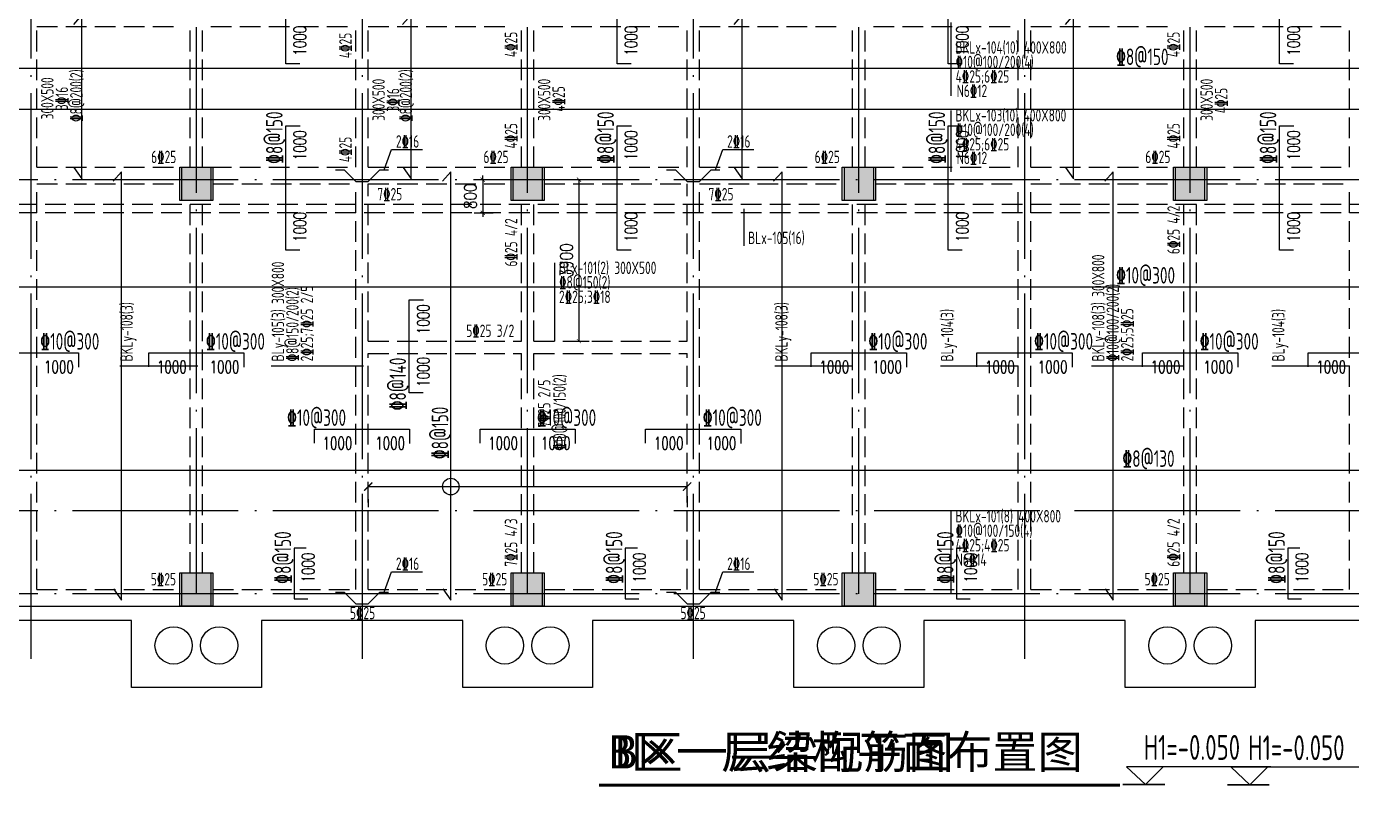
# Model space of a CAD drawing. Header units: millimetres. Extents: x 2998490 to 15040601, y 444546 to 7822218.
# Drawn here: x 14393503 to 14425503, y 7696919 to 7715277 of the extents above; entities that cross this region are included whole.
import ezdxf

# ---------------------------------------------------------------- set-up
doc = ezdxf.new("R2010")
doc.units = ezdxf.units.MM
doc.header["$LTSCALE"] = 2000
doc.linetypes.add('DASH', pattern=[0.35, 0.25, -0.1])
doc.linetypes.add('DOTE', pattern=[2.42, 2, -0.2, 0.02, -0.2])
for name, color, linetype in [('3-AXIS', 3, 'Continuous'), ('3-ban', 84, 'Continuous'), ('3-ban-rein', 1, 'Continuous'), ('3-ban-TEXT', 7, 'Continuous'), ('3-column-DOWN', 232, 'Continuous'), ('3-COLUMN-UP', 2, 'Continuous'), ('3-dote', 43, 'DOTE'), ('3-HATCH', 8, 'Continuous'), ('3-liang-rein-X', 54, 'Continuous'), ('3-liang-rein-Y', 130, 'Continuous'), ('3-liang-R截面-X', 50, 'Continuous'), ('3-liang-R截面-Y', 70, 'Continuous'), ('3-liang-s-1', 44, 'Continuous'), ('3-liang-xu', 120, 'DASH'), ('3-装饰线脚', 7, 'Continuous')]:
    doc.layers.add(name, color=color, linetype=linetype)
doc.styles.add('DIM_FONT', font='SIMPLEX', dxfattribs={"width": 0.8, "bigfont": 'HZTXT'})
doc.styles.add('TJ1', font='tj-romans1.shx', dxfattribs={"width": 0.8, "bigfont": 'tj-hztxt1.shx'})
doc.styles.add('TSSD_Rein', font='Tssdeng.shx', dxfattribs={"width": 0.7, "bigfont": 'hztxt.shx'})
doc.styles.add('黑体', font='SIMHEI.TTF')
doc.dimstyles.new('DIMN100', dxfattribs={"dimtxt": 300, "dimasz": 100, "dimexe": 250, "dimexo": 300, "dimgap": 150, "dimtad": 1, "dimdec": 0, "dimzin": 0, "dimdsep": 46, "dimtxsty": 'DIM_FONT', "dimblk": 'ARCHTICK', "dimcen": 0.09, "dimclrt": 7, "dimazin": 2, "dimtfac": 1, "dimtdec": 0, "dimtix": 1, "dimtmove": 2, "dimatfit": 3, "dimldrblk": 'ARCHTICK', "dimfxl": 0, "dimtolj": 1, "dimtzin": 0, "dimarcsym": 0})

# ---------------------------------------------------------------- blocks, each defined once
blk = doc.blocks.new('_ArchTick')
at = {"color": 0, "linetype": 'ByBlock', "const_width": 0.15}
blk.add_lwpolyline([(-0.5, -0.5), (0.5, 0.5)], dxfattribs=at)
blk = doc.blocks.new('*D827')
at = {"layer": '3-ban', "color": 0, "lineweight": -2}
for p, q in [((14401756, 7704163), (14409456, 7704163)), ((14401756, 7703863), (14401756, 7703663)), ((14409456, 7703930), (14409456, 7703663))]:
    blk.add_line(p, q, dxfattribs=at)
at = {"layer": 'Defpoints', "color": 0}
for p in [(14401756, 7704463), (14409456, 7704530), (14409456, 7704163)]:
    blk.add_point(p, dxfattribs=at)
at = {"layer": '3-ban', "color": 0, "lineweight": -2, "xscale": 200, "yscale": 200, "zscale": 200, "rotation": 180}
blk.add_blockref('_ArchTick', (14401756, 7704163), dxfattribs=at)
at = {"layer": '3-ban', "color": 0, "lineweight": -2, "xscale": 200, "yscale": 200, "zscale": 200}
blk.add_blockref('_ArchTick', (14409456, 7704163), dxfattribs=at)
blk = doc.blocks.new('*D1742')
at = {"layer": '3-ban', "color": 0, "lineweight": -2}
for p, q in [((14404312, 7711577), (14404772, 7711577)), ((14404522, 7711577), (14404522, 7711677)), ((14404522, 7711577), (14404522, 7710777)), ((14404312, 7710777), (14404772, 7710777)), ((14404522, 7710777), (14404522, 7710677))]:
    blk.add_line(p, q, dxfattribs=at)
at = {"layer": 'Defpoints', "color": 0}
for p in [(14404012, 7711577), (14404012, 7710777), (14404522, 7710777)]:
    blk.add_point(p, dxfattribs=at)
at = {"layer": '3-ban', "color": 0, "lineweight": -2, "xscale": 100, "yscale": 100, "zscale": 100}
for p, rotation in [((14404522, 7711577), 270), ((14404522, 7710777), 90)]:
    blk.add_blockref('_ArchTick', p, dxfattribs=dict(at, rotation=rotation))
at = {"layer": '3-ban', "color": 7, "insert": (14404222, 7711177), "char_height": 300, "attachment_point": 5, "rotation": 90, "style": 'DIM_FONT'}
blk.add_mtext('\\A1;800', dxfattribs=at)
blk = doc.blocks.new('*D1743')
at = {"layer": '3-ban', "color": 0, "lineweight": -2}
for p, q in [((14406771, 7711577), (14407094, 7711577)), ((14406844, 7711577), (14406844, 7707677)), ((14406771, 7707677), (14407094, 7707677))]:
    blk.add_line(p, q, dxfattribs=at)
at = {"layer": 'Defpoints', "color": 0}
for p in [(14406471, 7711577), (14406471, 7707677), (14406844, 7707677)]:
    blk.add_point(p, dxfattribs=at)
at = {"layer": '3-ban', "color": 0, "lineweight": -2, "xscale": 100, "yscale": 100, "zscale": 100}
for p, rotation in [((14406844, 7711577), 90), ((14406844, 7707677), 270)]:
    blk.add_blockref('_ArchTick', p, dxfattribs=dict(at, rotation=rotation))
at = {"layer": '3-ban', "color": 7, "insert": (14406544, 7709627), "char_height": 300, "attachment_point": 5, "rotation": 90, "style": 'DIM_FONT'}
blk.add_mtext('\\A1;3900', dxfattribs=at)

msp = doc.modelspace()

# ---------------------------------------------------------------- hatches: boundary and pattern name
at = {"layer": '3-HATCH'}
for points in [[(14397255.6, 7711876.7), (14397955.6, 7711876.7), (14397955.6, 7711076.7), (14397255.6, 7711076.7)], [(14405255.6, 7711876.7), (14405955.6, 7711876.7), (14405955.6, 7711076.7), (14405255.6, 7711076.7)], [(14413255.6, 7711876.7), (14413955.6, 7711876.7), (14413955.6, 7711076.7), (14413255.6, 7711076.7)], [(14421255.6, 7711876.7), (14421955.6, 7711876.7), (14421955.6, 7711076.7), (14421255.6, 7711076.7)], [(14397255.6, 7702076.7), (14397955.6, 7702076.7), (14397955.6, 7701276.7), (14397255.6, 7701276.7)], [(14405255.6, 7702076.7), (14405955.6, 7702076.7), (14405955.6, 7701276.7), (14405255.6, 7701276.7)], [(14413255.6, 7702076.7), (14413955.6, 7702076.7), (14413955.6, 7701276.7), (14413255.6, 7701276.7)], [(14421255.6, 7702076.7), (14421955.6, 7702076.7), (14421955.6, 7701276.7), (14421255.6, 7701276.7)]]:
    msp.add_hatch(color=256, dxfattribs=at).paths.add_polyline_path(points)

# ---------------------------------------------------------------- linework, layer by layer
at = {"layer": '3-AXIS', "color": 15, "linetype": 'DOTE'}
for p, q in [((14397605.6, 7701576.7), (14397605.6, 7730856.9)), ((14405605.6, 7701576.7), (14405605.6, 7730856.9)), ((14413605.6, 7701576.7), (14413605.6, 7730856.9)), ((14421605.6, 7701576.7), (14421605.6, 7730856.9)), ((14451855.6, 7711576.7), (14370566.4, 7711576.7)), ((14451855.6, 7703576.7), (14370566.4, 7703576.7)), ((14451855.6, 7701576.7), (14370566.4, 7701576.7))]:
    msp.add_line(p, q, dxfattribs=at)
at = {"layer": '3-ban'}
msp.add_lwpolyline([(14426080.7, 7697387.6), (14422593.7, 7697387.6), (14423049.4, 7696956.3), (14422504.5, 7696956.3), (14423513.2, 7696956.3), (14423049.4, 7696956.3), (14423473.4, 7697387.6)], dxfattribs=at)
at = {"layer": '3-ban', "const_width": 70}
msp.add_lwpolyline([(14407326.6, 7696954), (14419910.8, 7696954)], dxfattribs=at)
at = {"layer": '3-ban'}
msp.add_circle((14403749.9, 7704163), 200, dxfattribs=at)
at = {"layer": '3-ban-rein'}
for points in [[(14400103, 7714376.7), (14399765.1, 7714376.7), (14399765.1, 7717174.3), (14400111.1, 7717174.3)], [(14408103, 7714376.7), (14407765.1, 7714376.7), (14407765.1, 7717174.3), (14408111.1, 7717174.3)], [(14416103, 7714376.7), (14415765.1, 7714376.7), (14415765.1, 7717174.3), (14416111.1, 7717174.3)], [(14424103, 7714376.7), (14423765.1, 7714376.7), (14423765.1, 7717174.3), (14424111.1, 7717174.3)], [(14394645.9, 7711872.5), (14394839.4, 7711598.9), (14394839.4, 7715556.1), (14394636.3, 7715326.8)], [(14402595.9, 7711872.5), (14402789.4, 7711598.9), (14402789.4, 7715556.1), (14402586.3, 7715326.8)], [(14410595.9, 7711872.5), (14410789.4, 7711598.9), (14410789.4, 7715556.1), (14410586.3, 7715326.8)], [(14418595.9, 7711872.5), (14418789.4, 7711598.9), (14418789.4, 7715556.1), (14418586.3, 7715326.8)], [(14379461.8, 7713930.1), (14379461.8, 7714268), (14452038.8, 7714268), (14452038.8, 7713922)], [(14379667.5, 7713474.3), (14379393.9, 7713280.8), (14452055, 7713280.8), (14451825.6, 7713483.9)], [(14400103, 7709876.7), (14399765.1, 7709876.7), (14399765.1, 7712876.7), (14400111.1, 7712876.7)], [(14408103, 7709876.7), (14407765.1, 7709876.7), (14407765.1, 7712876.7), (14408111.1, 7712876.7)], [(14416103, 7709876.7), (14415765.1, 7709876.7), (14415765.1, 7712876.7), (14416111.1, 7712876.7)], [(14424103, 7709876.7), (14423765.1, 7709876.7), (14423765.1, 7712876.7), (14424111.1, 7712876.7)], [(14395606.5, 7701692.8), (14395799.9, 7701419.2), (14395799.9, 7711767), (14395596.8, 7711537.7)], [(14403556.5, 7701692.8), (14403749.9, 7701419.2), (14403749.9, 7711767), (14403546.8, 7711537.7)], [(14411556.5, 7701692.8), (14411749.9, 7701419.2), (14411749.9, 7711767), (14411546.8, 7711537.7)], [(14419556.5, 7701692.8), (14419749.9, 7701419.2), (14419749.9, 7711767), (14419546.8, 7711537.7)], [(14389461.8, 7708652.2), (14389461.8, 7708990.1), (14452052.9, 7708990.1), (14452052.9, 7708644.1)], [(14403084, 7706426.7), (14402746.1, 7706426.7), (14402746.1, 7708676.7), (14403092.1, 7708676.7)], [(14392455.6, 7707056.1), (14392455.6, 7707394), (14394755.6, 7707394), (14394755.6, 7707048)], [(14396455.6, 7707056.1), (14396455.6, 7707394), (14398755.6, 7707394), (14398755.6, 7707048)], [(14412455.6, 7707056.1), (14412455.6, 7707394), (14414755.6, 7707394), (14414755.6, 7707048)], [(14416455.6, 7707056.1), (14416455.6, 7707394), (14418755.6, 7707394), (14418755.6, 7707048)], [(14420455.6, 7707056.1), (14420455.6, 7707394), (14422755.6, 7707394), (14422755.6, 7707048)], [(14424455.6, 7707056.1), (14424455.6, 7707394), (14426755.6, 7707394), (14426755.6, 7707048)], [(14400455.6, 7705213.8), (14400455.6, 7705551.7), (14402755.6, 7705551.7), (14402755.6, 7705205.7)], [(14404455.6, 7705213.8), (14404455.6, 7705551.7), (14406755.6, 7705551.7), (14406755.6, 7705205.7)], [(14408455.6, 7705213.8), (14408455.6, 7705551.7), (14410755.6, 7705551.7), (14410755.6, 7705205.7)], [(14389667.5, 7704755.6), (14389393.9, 7704562.1), (14452055, 7704562.1), (14451825.6, 7704765.2)], [(14400257.1, 7702676.7), (14399965.1, 7702676.7), (14399965.1, 7701450.7), (14400294.4, 7701450.7)], [(14408257.1, 7702676.7), (14407965.1, 7702676.7), (14407965.1, 7701450.7), (14408294.4, 7701450.7)], [(14416257.1, 7702676.7), (14415965.1, 7702676.7), (14415965.1, 7701450.7), (14416294.4, 7701450.7)], [(14424257.1, 7702676.7), (14423965.1, 7702676.7), (14423965.1, 7701450.7), (14424294.4, 7701450.7)]]:
    msp.add_lwpolyline(points, dxfattribs=at)
at = {"layer": '3-column-DOWN'}
for points in [[(14397205.6, 7711876.7), (14398005.6, 7711876.7), (14398005.6, 7711076.7), (14397205.6, 7711076.7)], [(14405205.6, 7711876.7), (14406005.6, 7711876.7), (14406005.6, 7711076.7), (14405205.6, 7711076.7)], [(14413205.6, 7711876.7), (14414005.6, 7711876.7), (14414005.6, 7711076.7), (14413205.6, 7711076.7)], [(14421205.6, 7711876.7), (14422005.6, 7711876.7), (14422005.6, 7711076.7), (14421205.6, 7711076.7)], [(14397205.6, 7702076.7), (14398005.6, 7702076.7), (14398005.6, 7701276.7), (14397205.6, 7701276.7)], [(14405205.6, 7702076.7), (14406005.6, 7702076.7), (14406005.6, 7701276.7), (14405205.6, 7701276.7)], [(14413205.6, 7702076.7), (14414005.6, 7702076.7), (14414005.6, 7701276.7), (14413205.6, 7701276.7)], [(14421205.6, 7702076.7), (14422005.6, 7702076.7), (14422005.6, 7701276.7), (14421205.6, 7701276.7)]]:
    msp.add_lwpolyline(points, close=True, dxfattribs=at)
at = {"layer": '3-COLUMN-UP'}
for points in [[(14397255.6, 7711876.7), (14397955.6, 7711876.7), (14397955.6, 7711076.7), (14397255.6, 7711076.7)], [(14405255.6, 7711876.7), (14405955.6, 7711876.7), (14405955.6, 7711076.7), (14405255.6, 7711076.7)], [(14413255.6, 7711876.7), (14413955.6, 7711876.7), (14413955.6, 7711076.7), (14413255.6, 7711076.7)], [(14421255.6, 7711876.7), (14421955.6, 7711876.7), (14421955.6, 7711076.7), (14421255.6, 7711076.7)], [(14397255.6, 7702076.7), (14397955.6, 7702076.7), (14397955.6, 7701276.7), (14397255.6, 7701276.7)], [(14405255.6, 7702076.7), (14405955.6, 7702076.7), (14405955.6, 7701276.7), (14405255.6, 7701276.7)], [(14413255.6, 7702076.7), (14413955.6, 7702076.7), (14413955.6, 7701276.7), (14413255.6, 7701276.7)], [(14421255.6, 7702076.7), (14421955.6, 7702076.7), (14421955.6, 7701276.7), (14421255.6, 7701276.7)]]:
    msp.add_lwpolyline(points, close=True, dxfattribs=at)
at = {"layer": '3-dote'}
for p, q in [((14393605.6, 7728184.7), (14393605.6, 7700003.1)), ((14401605.6, 7728184.7), (14401605.6, 7700003.1)), ((14409605.6, 7728184.7), (14409605.6, 7700003.1)), ((14417605.6, 7728184.7), (14417605.6, 7700003.1))]:
    msp.add_line(p, q, dxfattribs=at)
at = {"layer": '3-liang-rein-X'}
for p, q in [((14402143.2, 7711812.6), (14402320.5, 7712304.5)), ((14402320.5, 7712304.5), (14403065.6, 7712304.5)), ((14410143.2, 7711812.6), (14410320.5, 7712304.5)), ((14410320.5, 7712304.5), (14411065.6, 7712304.5)), ((14402143.2, 7701612.6), (14402320.5, 7702104.5)), ((14402320.5, 7702104.5), (14403065.6, 7702104.5)), ((14410143.2, 7701612.6), (14410320.5, 7702104.5)), ((14410320.5, 7702104.5), (14411065.6, 7702104.5))]:
    msp.add_line(p, q, dxfattribs=at)
at = {"layer": '3-liang-rein-X', "color": 1}
for points in [[(14400963.5, 7711813.5), (14401173.4, 7711813.5), (14401456.2, 7711530.6), (14401756.2, 7711530.6), (14402038.2, 7711812.6), (14402248.1, 7711812.6)], [(14408963.5, 7711813.5), (14409173.4, 7711813.5), (14409456.2, 7711530.6), (14409756.2, 7711530.6), (14410038.2, 7711812.6), (14410248.1, 7711812.6)], [(14400963.5, 7701613.5), (14401173.4, 7701613.5), (14401456.2, 7701330.6), (14401756.2, 7701330.6), (14402038.2, 7701612.6), (14402248.1, 7701612.6)], [(14408963.5, 7701613.5), (14409173.4, 7701613.5), (14409456.2, 7701330.6), (14409756.2, 7701330.6), (14410038.2, 7701612.6), (14410248.1, 7701612.6)]]:
    msp.add_lwpolyline(points, dxfattribs=at)
at = {"layer": '3-liang-R截面-X'}
for p, q in [((14415829.4, 7715373.6), (14415829.4, 7713603.5)), ((14415829.4, 7713249.2), (14415829.4, 7711764)), ((14410823.4, 7710868.6), (14410823.4, 7709980.1)), ((14406251.6, 7709565.2), (14406251.6, 7707676.7)), ((14415829.4, 7703565.2), (14415829.4, 7701576.7))]:
    msp.add_line(p, q, dxfattribs=at)
msp.add_lwpolyline([(14423558.4, 7697395.7), (14420071.4, 7697395.7), (14420527.1, 7696964.3), (14419982.1, 7696964.3), (14420990.8, 7696964.3), (14420527.1, 7696964.3), (14420951, 7697395.7)], dxfattribs=at)
at = {"layer": '3-liang-R截面-X', "const_width": 70}
msp.add_lwpolyline([(14407326.6, 7696954), (14416654.4, 7696954)], dxfattribs=at)
at = {"layer": '3-liang-R截面-Y'}
for p, q in [((14395759.8, 7707082.8), (14397639.7, 7707082.8)), ((14399415.2, 7707082.8), (14401645.2, 7707082.8)), ((14411575.6, 7707082.8), (14413455.6, 7707082.8)), ((14415575.6, 7707082.8), (14417455.6, 7707082.8)), ((14419225.6, 7707082.8), (14421455.6, 7707082.8)), ((14423575.6, 7707082.8), (14425455.6, 7707082.8))]:
    msp.add_line(p, q, dxfattribs=at)
at = {"layer": '3-liang-s-1'}
msp.add_lwpolyline([(14375395.3, 7721412.5), (14378531, 7718276.7), (14379305.6, 7718276.7), (14379305.6, 7703276.7), (14389305.6, 7703276.7), (14389305.6, 7701276.7), (14452155.6, 7701276.7), (14452155.6, 7725876.7), (14389305.6, 7725876.7), (14389305.6, 7723876.7), (14385845.3, 7723876.7), (14385845.3, 7725741), (14382784.6, 7728801.7), (14378456, 7728801.7), (14375395.3, 7725741), (14375395.3, 7721412.5)], dxfattribs=at)
at = {"layer": '3-liang-xu'}
for p, q in [((14393755.6, 7711876.7), (14393755.6, 7715276.7)), ((14393755.6, 7715276.7), (14397255.6, 7715276.7)), ((14397455.6, 7711876.7), (14397455.6, 7715276.7)), ((14397755.6, 7711876.7), (14397755.6, 7715276.7)), ((14397955.6, 7715276.7), (14401455.6, 7715276.7)), ((14401455.6, 7711876.7), (14401455.6, 7715276.7)), ((14401755.6, 7711876.7), (14401755.6, 7715276.7)), ((14401755.6, 7715276.7), (14405255.6, 7715276.7)), ((14405455.6, 7711876.7), (14405455.6, 7715276.7)), ((14405755.6, 7711876.7), (14405755.6, 7715276.7)), ((14405955.6, 7715276.7), (14409455.6, 7715276.7)), ((14409455.6, 7711876.7), (14409455.6, 7715276.7)), ((14409755.6, 7711876.7), (14409755.6, 7715276.7)), ((14409755.6, 7715276.7), (14413255.6, 7715276.7)), ((14413455.6, 7711876.7), (14413455.6, 7715276.7)), ((14413755.6, 7711876.7), (14413755.6, 7715276.7)), ((14413955.6, 7715276.7), (14417455.6, 7715276.7)), ((14417455.6, 7711876.7), (14417455.6, 7715276.7)), ((14417755.6, 7711876.7), (14417755.6, 7715276.7)), ((14417755.6, 7715276.7), (14421255.6, 7715276.7)), ((14421455.6, 7711876.7), (14421455.6, 7715276.7)), ((14421755.6, 7711876.7), (14421755.6, 7715276.7)), ((14421955.6, 7715276.7), (14425455.6, 7715276.7)), ((14425455.6, 7711876.7), (14425455.6, 7715276.7)), ((14393755.6, 7711876.7), (14397205.6, 7711876.7)), ((14397955.6, 7711876.7), (14401455.6, 7711876.7)), ((14401755.6, 7711876.7), (14405255.6, 7711876.7)), ((14405955.6, 7711876.7), (14409455.6, 7711876.7)), ((14409755.6, 7711876.7), (14413255.6, 7711876.7)), ((14413955.6, 7711876.7), (14417455.6, 7711876.7)), ((14417755.6, 7711876.7), (14421255.6, 7711876.7)), ((14421955.6, 7711876.7), (14425455.6, 7711876.7)), ((14393755.6, 7701676.7), (14393755.6, 7711476.7)), ((14393755.6, 7711476.7), (14397205.6, 7711476.7)), ((14398005.6, 7711476.7), (14401455.6, 7711476.7)), ((14401455.6, 7701676.7), (14401455.6, 7711476.7)), ((14401755.6, 7711476.7), (14405205.6, 7711476.7)), ((14401755.6, 7707676.7), (14401755.6, 7711476.7)), ((14406005.6, 7711476.7), (14409455.6, 7711476.7)), ((14409455.6, 7707676.7), (14409455.6, 7711476.7)), ((14409755.6, 7701676.7), (14409755.6, 7711476.7)), ((14409755.6, 7711476.7), (14413205.6, 7711476.7)), ((14414005.6, 7711476.7), (14417455.6, 7711476.7)), ((14417455.6, 7701676.7), (14417455.6, 7711476.7)), ((14417755.6, 7701676.7), (14417755.6, 7711476.7)), ((14417755.6, 7711476.7), (14421205.6, 7711476.7)), ((14422005.6, 7711476.7), (14425455.6, 7711476.7)), ((14425455.6, 7701676.7), (14425455.6, 7711476.7)), ((14397455.6, 7702076.7), (14397455.6, 7711076.7)), ((14397755.6, 7702076.7), (14397755.6, 7711076.7)), ((14405455.6, 7707676.7), (14405455.6, 7711076.7)), ((14405755.6, 7707676.7), (14405755.6, 7711076.7)), ((14413455.6, 7702076.7), (14413455.6, 7711076.7)), ((14413755.6, 7702076.7), (14413755.6, 7711076.7)), ((14421455.6, 7702076.7), (14421455.6, 7711076.7)), ((14421755.6, 7702076.7), (14421755.6, 7711076.7)), ((14451855.6, 7710976.7), (14389705.6, 7710976.7)), ((14451855.6, 7710776.7), (14389705.6, 7710776.7)), ((14401755.6, 7707676.7), (14405455.6, 7707676.7)), ((14405755.6, 7707676.7), (14409455.6, 7707676.7)), ((14401755.6, 7707376.7), (14405455.6, 7707376.7)), ((14401755.6, 7701676.7), (14401755.6, 7707376.7)), ((14405455.6, 7702076.7), (14405455.6, 7707376.7)), ((14405755.6, 7702076.7), (14405755.6, 7707376.7)), ((14405755.6, 7707376.7), (14409455.6, 7707376.7)), ((14409455.6, 7701676.7), (14409455.6, 7707376.7)), ((14393755.6, 7701676.7), (14397205.6, 7701676.7)), ((14398005.6, 7701676.7), (14401455.6, 7701676.7)), ((14401755.6, 7701676.7), (14405205.6, 7701676.7)), ((14406005.6, 7701676.7), (14409455.6, 7701676.7)), ((14409755.6, 7701676.7), (14413205.6, 7701676.7)), ((14414005.6, 7701676.7), (14417455.6, 7701676.7)), ((14417755.6, 7701676.7), (14421205.6, 7701676.7)), ((14422005.6, 7701676.7), (14425455.6, 7701676.7)), ((14390005.6, 7701276.7), (14397255.6, 7701276.7)), ((14397955.6, 7701276.7), (14405255.6, 7701276.7)), ((14405955.6, 7701276.7), (14413255.6, 7701276.7)), ((14413955.6, 7701276.7), (14421255.6, 7701276.7)), ((14421955.6, 7701276.7), (14429255.6, 7701276.7))]:
    msp.add_line(p, q, dxfattribs=at)
at = {"layer": '3-装饰线脚'}
msp.add_lwpolyline([(14428035.6, 7700926.7), (14423175.6, 7700926.7), (14423174.1, 7699306.7), (14420035.6, 7699306.7), (14420035.6, 7700926.7), (14415175.6, 7700926.7), (14415174.1, 7699306.7), (14412035.6, 7699306.7), (14412035.6, 7700926.7), (14407175.6, 7700926.7), (14407174.1, 7699306.7), (14404037, 7699306.7), (14404037, 7700926.7), (14399175.6, 7700926.7), (14399175.6, 7699306.7), (14396037, 7699306.7), (14396035.6, 7700926.7), (14391175.6, 7700926.7)], dxfattribs=at)
for centre in [(14397055.6, 7700326.7), (14398155.6, 7700326.7), (14405055.6, 7700326.7), (14406155.6, 7700326.7), (14413055.6, 7700326.7), (14414155.6, 7700326.7), (14421055.6, 7700326.7), (14422155.6, 7700326.7)]:
    msp.add_circle(centre, 450, dxfattribs=at)

# ---------------------------------------------------------------- texts
at = {"layer": '3-ban', "style": 'TSSD_Rein', "width": 0.7}
for s, rotation, p in [('%%1328@150', 359.99419, (14419814.4, 7714345.1, -5065)), ('%%1328@150', 89.99419, (14399688, 7711955.4, -5065)), ('%%1328@150', 89.99419, (14407688, 7711955.4, -5065)), ('%%1328@150', 89.99419, (14415688, 7711955.4, -5065)), ('%%1328@150', 89.99419, (14423688, 7711955.4, -5065)), ('%%13210@300', 359.99419, (14419814.4, 7709067.2, -5065)), ('%%13210@300', 359.99419, (14393834.2, 7707471.1, -5065)), ('%%13210@300', 359.99419, (14397834.2, 7707471.1, -5065)), ('%%13210@300', 359.99419, (14413834.2, 7707471.1, -5065)), ('%%13210@300', 359.99419, (14417834.2, 7707471.1, -5065)), ('%%13210@300', 359.99419, (14421834.2, 7707471.1, -5065)), ('%%1328@140', 89.99419, (14402669, 7706002.6, -5065)), ('%%13210@300', 359.99419, (14399793.6, 7705628.8, -5065)), ('%%1328@150', 89.99419, (14403688, 7704823.1, -5065)), ('%%13210@300', 359.99419, (14405834.2, 7705628.8, -5065)), ('%%13210@300', 359.99419, (14409834.2, 7705628.8, -5065)), ('%%1328@130', 359.99419, (14419967.6, 7704639.2, -5065)), ('%%1328@150', 90.00581, (14399892.9, 7701812.7, -5065)), ('%%1328@150', 90.00581, (14407892.9, 7701812.7, -5065)), ('%%1328@150', 90.00581, (14415892.9, 7701812.7, -5065)), ('%%1328@150', 90.00581, (14423892.9, 7701812.7, -5065))]:
    msp.add_text(s, height=400, rotation=rotation, dxfattribs=at).set_placement(p)
at = {"layer": '3-ban', "style": '黑体'}
msp.add_text('B区一层结构平面布置图', height=800, dxfattribs=at).set_placement((14407557.8, 7697354))
at = {"layer": '3-ban', "style": 'TSSD_Rein', "width": 0.7}
msp.add_text('H1=-0.050', height=600, dxfattribs=at).set_placement((14423008.9, 7697554.8))
at = {"layer": '3-ban-TEXT', "style": 'TJ1', "width": 0.7}
for p in [(14400254.9, 7714573.7), (14408254.9, 7714573.7), (14416254.9, 7714573.7), (14424254.9, 7714573.7), (14400254.9, 7712046.6), (14408254.9, 7712046.6), (14416254.9, 7712046.6), (14424254.9, 7712046.6), (14400254.9, 7710073.7), (14408254.9, 7710073.7), (14416254.9, 7710073.7), (14424254.9, 7710073.7), (14403235.9, 7707846.6), (14403235.9, 7706573.7), (14400454.9, 7701846.6), (14408454.9, 7701846.6), (14416454.9, 7701846.6), (14424454.9, 7701846.6)]:
    msp.add_text('1000', height=300, rotation=90, dxfattribs=at).set_placement(p)
for p in [(14393925.4, 7706904.1), (14396652.5, 7706904.1), (14397925.4, 7706904.1), (14412652.5, 7706904.1), (14413925.4, 7706904.1), (14416652.5, 7706904.1), (14417925.4, 7706904.1), (14420652.5, 7706904.1), (14421925.4, 7706904.1), (14424652.5, 7706904.1), (14400652.5, 7705061.9), (14401925.4, 7705061.9), (14404652.5, 7705061.9), (14405925.4, 7705061.9), (14408652.5, 7705061.9), (14409925.4, 7705061.9)]:
    msp.add_text('1000', height=300, dxfattribs=at).set_placement(p)
at = {"layer": '3-liang-rein-X', "style": 'TSSD_Rein', "width": 0.7}
for s, p in [('%%13210@100/200(4)', (14415942.2, 7714270.3)), ('4%%13225;6%%13225', (14415942.2, 7713920.4)), ('N6%%13212', (14415969.1, 7713572.1)), ('%%13210@100/200(4)', (14415942.2, 7712631.5)), ('2%%13216', (14402424.7, 7712350.1)), ('2%%13216', (14410424.7, 7712350.1)), ('4%%13225;6%%13225', (14415942.2, 7712281.5)), ('6%%13225', (14396512.5, 7711976.7)), ('6%%13225', (14404538.2, 7711976.7)), ('6%%13225', (14412538.2, 7711976.7)), ('N6%%13212', (14415969.1, 7711952)), ('6%%13225', (14420522.2, 7711976.7)), ('7%%13225', (14401974.5, 7711076.7)), ('7%%13225', (14409974.5, 7711076.7)), ('%%1328@150(2)', (14406364.5, 7708947.5)), ('2%%13225;3%%13218', (14406364.5, 7708597.5)), ('5%%13225 3/2', (14404123.8, 7707776.7)), ('%%13210@100/150(4)', (14415942.2, 7702947.5)), ('4%%13225;4%%13225', (14415942.2, 7702597.5)), ('2%%13216', (14402424.7, 7702150.1)), ('2%%13216', (14410424.7, 7702150.1)), ('N6%%13214', (14415942.2, 7702247.5)), ('5%%13225', (14396505.6, 7701776.7)), ('5%%13225', (14404505.6, 7701776.7)), ('5%%13225', (14412505.6, 7701776.7)), ('5%%13225', (14420505.6, 7701776.7)), ('5%%13225', (14401314.9, 7700960.1)), ('5%%13225', (14409297.3, 7700960.1))]:
    msp.add_text(s, height=300, dxfattribs=at).set_placement(p)
at = {"layer": '3-liang-rein-Y', "style": 'TSSD_Rein', "width": 0.7}
for s, p in [('4%%13225', (14401355.6, 7714511.6)), ('4%%13225', (14405354.4, 7714535.7)), ('4%%13225', (14421354.4, 7714535.7)), ('%%1328@200(2)', (14394855.5, 7712974.9)), ('%%1328@200(2)', (14402814.1, 7712974.9)), ('3%%13216', (14394505.6, 7713255.4)), ('3%%13216', (14402505.6, 7713220.6)), ('4%%13225', (14406505.6, 7713220.6)), ('4%%13225', (14422504.4, 7713180.6)), ('4%%13225', (14405354.4, 7712329.6)), ('4%%13225', (14421354.4, 7712329.6)), ('4%%13225', (14401355.6, 7711999.3)), ('6%%13225 4/2', (14421355.6, 7709779.2)), ('6%%13225 4/2', (14405355.6, 7709478)), ('%%1328@150/200(2)', (14400074.8, 7707187)), ('2%%13225;7%%13225 2/5', (14400424.8, 7707187)), ('%%13210@100/200(2)', (14419885.2, 7707187)), ('2%%13225;5%%13225', (14420235.2, 7707187)), ('7%%13225 2/5', (14406155.6, 7705590)), ('%%13210@100/150(2)', (14406526.1, 7705032.6)), ('7%%13225 4/3', (14405354.4, 7702227.2)), ('6%%13225 4/2', (14421354.4, 7702227.2))]:
    msp.add_text(s, height=300, rotation=90, dxfattribs=at).set_placement(p)
at = {"layer": '3-liang-R截面-X', "style": 'TSSD_Rein', "width": 0.7}
for s, height, p in [('BKLx-104(10) 400X800', 300, (14415937.4, 7714620.3)), ('BKLx-103(10) 400X800', 300, (14415937.4, 7712981.5)), ('BLx-105(16)', 300, (14410931.4, 7710020.7)), ('BLx-101(2) 300X500', 300, (14406359.6, 7709297.5)), ('BKLx-101(8) 400X800', 300, (14415937.4, 7703297.5)), ('H1=-0.050', 600, (14420486.6, 7697562.8))]:
    msp.add_text(s, height=height, dxfattribs=at).set_placement(p)
at = {"layer": '3-liang-R截面-X', "style": '黑体'}
msp.add_text('B区一层梁配筋图', height=800, dxfattribs=at).set_placement((14407711, 7697354))
at = {"layer": '3-liang-R截面-Y', "style": 'TSSD_Rein', "width": 0.7}
for s, p in [('300X500', (14394155.6, 7713032.7)), ('300X500', (14402155.6, 7712997.8)), ('300X500', (14406155.6, 7712997.8)), ('300X500', (14422154.4, 7712997.8)), ('BLy-105(3) 300X800', (14399724.9, 7707187)), ('BKLy-108(3) 300X800', (14419535.3, 7707187)), ('BKLy-108(3)', (14396069.4, 7707187)), ('BKLy-108(3)', (14411885.3, 7707187)), ('BLy-104(3)', (14415885.3, 7707187)), ('BLy-104(3)', (14423885.3, 7707187))]:
    msp.add_text(s, height=300, rotation=90, dxfattribs=at).set_placement(p)

# ---------------------------------------------------------------- dimensions: what is measured, and where the dimension line sits
at = {"layer": '3-ban'}
for base, p1, p2, picture, middle in [((14404521.9, 7710776.7), (14404012.3, 7711576.7), (14404012.3, 7710776.7), '*D1742', (14404221.9, 7711176.7)), ((14406844.3, 7707676.7), (14406471.1, 7711576.7), (14406471.1, 7707676.7), '*D1743', (14406544.3, 7709626.7))]:
    dim = msp.add_linear_dim(base=base, p1=p1, p2=p2, angle=90, dimstyle='DIMN100', dxfattribs=at)
    dim.commit()
    dim.dimension.update_dxf_attribs({"geometry": picture, "text_midpoint": middle})
dim = msp.add_linear_dim(base=(14409455.6, 7704163), p1=(14401755.6, 7704463.1), p2=(14409455.6, 7704529.8), text=' ', dimstyle='DIMN100', override={"dimscale": 2}, dxfattribs=at)
dim.commit()
dim.dimension.update_dxf_attribs({"geometry": '*D827', "text_midpoint": (14405605.6, 7704163)})

doc.saveas('drawing.dxf')
